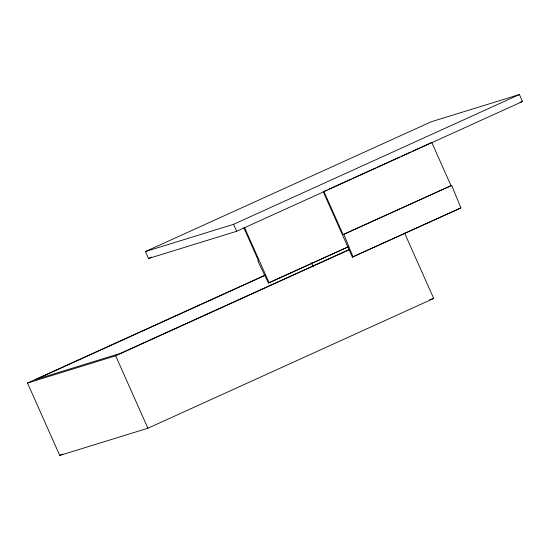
<?xml version="1.0" encoding="UTF-8"?>
<svg xmlns="http://www.w3.org/2000/svg" width="550" height="550" viewBox="0 0 550 550"><rect width="100%" height="100%" fill="white"/><g stroke="black" fill="none" stroke-linecap="round" stroke-linejoin="round"><path stroke-width="0.82" d="M145.434 251.542L431.248 121.77L519.399 94.545L522.5 101.509L236.686 231.282L148.534 258.507L145.434 251.542L233.585 224.317L519.399 94.545M148.534 258.507L151.662 257.091M327.03 190.004L323.902 191.428L343.124 234.603L451.688 185.412L460.9 207.914L352.344 257.104L323.201 191.641M328.591 189.296L351.257 179.004M352.818 178.296L375.485 168.004M377.053 167.296L399.712 157.004M401.28 156.296L410.658 152.034M412.218 151.326L430.973 142.808M343.124 234.603L451.688 185.412M404.58 233.042L433.709 298.457L147.895 428.23L59.744 455.455L27.5 383.034L264.894 275.241M265.416 275.261L36.004 379.424L120.629 353.286L349.264 249.473M243.822 227.769L258.5 260.741L257.799 260.954L268.428 283.023L348.143 246.826M268.428 283.023L348.067 246.964M27.5 383.034L115.651 355.802L349.14 249.789M352.344 257.104L460.9 207.914M59.744 455.455L62.872 454.039M520.053 102.266L522.5 101.509M429.626 299.716L433.709 298.457M431.757 142.457L450.979 185.632M311.458 262.783L313.191 266.681M244.496 227.473L269.129 282.803M233.585 224.317L236.686 231.282M115.651 355.802L147.895 428.23M343.832 234.383L353.052 256.884"/></g></svg>
